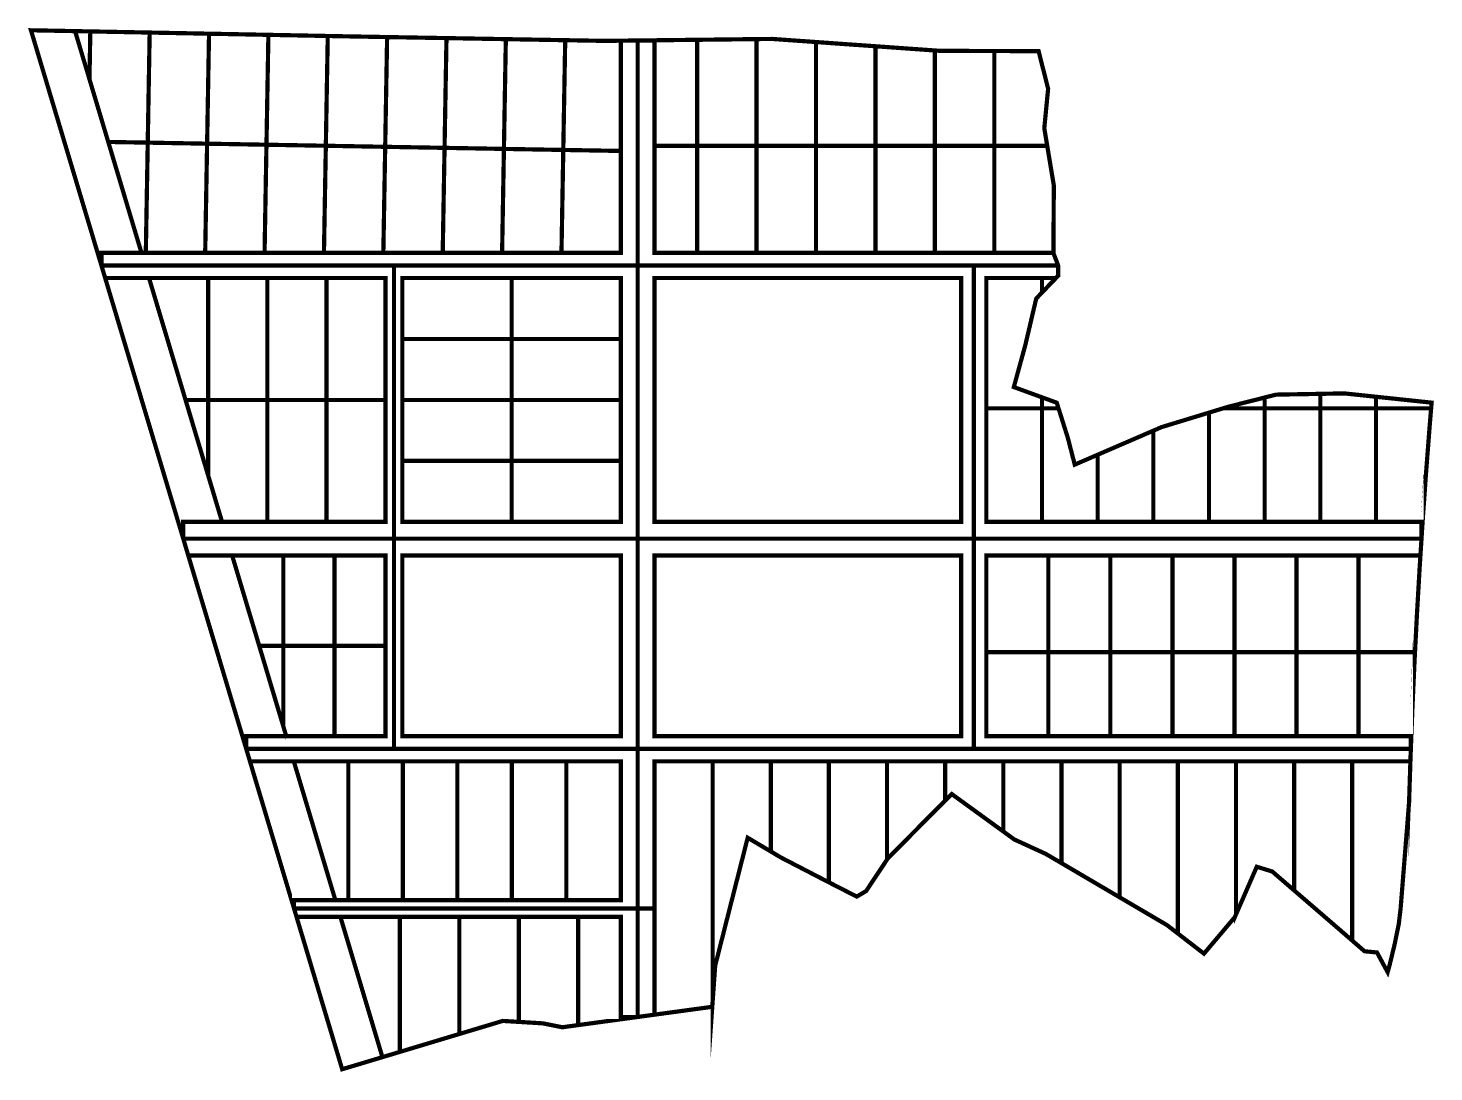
# Model space of a CAD drawing. Extents: x 946545 to 946880, y 1808273 to 1808521.
import ezdxf

# ---------------------------------------------------------------- set-up
doc = ezdxf.new("R2010")
doc.units = 0
for name, color, linetype in [('02_도로면', 1, 'CONTINUOUS'), ('03_가구', 1, 'CONTINUOUS'), ('04_획지', 1, 'CONTINUOUS'), ('1 어귀길', 1, 'CONTINUOUS'), ('2 안길', 1, 'CONTINUOUS'), ('3 샛길', 1, 'CONTINUOUS'), ('4 골목', 1, 'CONTINUOUS'), ('공용·커뮤니티', 1, 'CONTINUOUS'), ('공원', 1, 'CONTINUOUS'), ('도로', 1, 'CONTINUOUS'), ('상업', 1, 'CONTINUOUS'), ('완충녹지', 1, 'CONTINUOUS'), ('주거', 1, 'CONTINUOUS')]:
    doc.layers.add(name, color=color, linetype=linetype)

msp = doc.modelspace()

# ---------------------------------------------------------------- linework, layer by layer
at = {"layer": '02_도로면', "linetype": 'CONTINUOUS', "true_color": 0x000000, "const_width": -1, "flags": 128}
for points in [[(946686, 1808347), (946608.1611084108, 1808347), (946597.7217938006, 1808347), (946596.8228420593, 1808350.0000000002), (946596.8228420593, 1808353), (946606.3632045342, 1808353), (946630, 1808353), (946630, 1808396), (946593.4782267512, 1808396), (946583.0389153596, 1808396), (946581.840313038, 1808400), (946581.840313038, 1808404), (946591.0810215822, 1808404), (946630, 1808404), (946630, 1808462), (946573.7012841075, 1808462), (946563.2619770514, 1808462), (946562.3630253101, 1808465), (946562.3630253101, 1808468), (946571.9033802308, 1808468), (946686, 1808468), (946686, 1808518.4809022578), (946689.9999999907, 1808518.52732366), (946694, 1808518.52732366), (946694, 1808468), (946788.9562683082, 1808468), (946788.9559252085, 1808467.9412345556), (946790.081536594, 1808465), (946790.081536594, 1808462.5467864808), (946789.5552889503, 1808462), (946773, 1808462), (946773, 1808404), (946876.5677586871, 1808404), (946876.5677586871, 1808399.999999999), (946876.310643624, 1808396), (946773, 1808396), (946773, 1808353), (946874.0290665127, 1808353), (946874.0290665127, 1808349.9999999995), (946873.9606569122, 1808348.2276550569), (946873.9210482412, 1808347), (946694, 1808347), (946694, 1808314), (946694, 1808310), (946694, 1808286.7279640702), (946690.0000000005, 1808286.1821216722), (946686, 1808286.1821216722), (946686, 1808310), (946619.2481823171, 1808310), (946608.8088652765, 1808310), (946608.2095641156, 1808312), (946608.2095641156, 1808314), (946618.0495797327, 1808314), (946686, 1808314), (946686, 1808347)], [(946634, 1808404), (946686, 1808404), (946686, 1808462), (946634, 1808462), (946634, 1808404)], [(946694, 1808404), (946767, 1808404), (946767, 1808462), (946694, 1808462), (946694, 1808404)], [(946634, 1808353), (946686, 1808353), (946686, 1808396), (946634, 1808396), (946634, 1808353)], [(946694, 1808353), (946767, 1808353), (946767, 1808396), (946694, 1808396), (946694, 1808353)]]:
    msp.add_lwpolyline(points, close=True, dxfattribs=at)
at = {"layer": '03_가구', "linetype": 'CONTINUOUS', "true_color": 0x000000, "const_width": -1, "flags": 128}
for points in [[(946622.0489894262, 1808519.4883106698), (946682.0342471134, 1808518.4348783055), (946686, 1808518.4809022578), (946686, 1808468), (946571.9033802308, 1808468), (946556.0954389755, 1808520.7545708986), (946545.5957301841, 1808520.9561576755), (946622.0489894262, 1808519.4883106698)], [(946761.9428152444, 1808516.064113481), (946785.430650896, 1808515.9888693516), (946787.6951168309, 1808507.0435716906), (946786.7843399502, 1808497.649306735), (946789.049880692, 1808484.033747788), (946788.9562683082, 1808468), (946694, 1808468), (946694, 1808518.52732366), (946689.9999999907, 1808518.52732366), (946722.0058159133, 1808518.898762373), (946761.9428152444, 1808516.064113481)], [(946630, 1808462), (946630, 1808404), (946591.0810215822, 1808404), (946573.7012841075, 1808462), (946630, 1808462)], [(946686, 1808462), (946686, 1808404), (946634, 1808404), (946634, 1808462), (946686, 1808462)], [(946767, 1808462), (946767, 1808404), (946694, 1808404), (946694, 1808462), (946767, 1808462)], [(946814.7034911045, 1808426.5349665098), (946830.5363712233, 1808431.367704521), (946841.9614997177, 1808434.2640243329), (946848.6467630386, 1808434.3773573786), (946858.1681231069, 1808434.5576714054), (946872.9989602482, 1808432.9873276502), (946878.9725156965, 1808432.3548255593), (946878.5018237412, 1808426.7208103582), (946877.6376012631, 1808415.5214950447), (946876.8451983787, 1808404.3161950633), (946876.5677586871, 1808399.999999999), (946876.5677586871, 1808404), (946773, 1808404), (946773, 1808462), (946789.5552889503, 1808462), (946784.8702651302, 1808457.1321251167), (946782.2382431761, 1808445.9358674155), (946779.534365809, 1808436.062283488), (946789.7486507756, 1808432.342575666), (946792.3849201803, 1808423.970423242), (946794.0337484109, 1808417.6054096443), (946814.7034911045, 1808426.5349665098)], [(946630, 1808396), (946630, 1808353), (946606.3632045342, 1808353), (946593.4782267512, 1808396), (946630, 1808396)], [(946686, 1808396), (946686, 1808353), (946634, 1808353), (946634, 1808396), (946686, 1808396)], [(946767, 1808396), (946767, 1808353), (946694, 1808353), (946694, 1808396), (946767, 1808396)], [(946875.4749813981, 1808381.8920833943), (946874.8980660513, 1808370.6732661896), (946874.3938899271, 1808359.4517864215), (946874.0290665127, 1808349.9999999995), (946874.0290665127, 1808353), (946773, 1808353), (946773, 1808396), (946876.310643624, 1808396), (946876.1246221369, 1808393.1060196192), (946875.4749813981, 1808381.8920833943)], [(946686, 1808347), (946686, 1808314), (946618.0495797327, 1808314), (946608.1611084108, 1808347), (946686, 1808347)], [(946873.606968752, 1808337.232653991), (946871.5886598922, 1808311.940640187), (946871.146748092, 1808308.2672659708), (946870.1523916108, 1808303.4125809832), (946868.9911987149, 1808298.5966298503), (946868.5059766686, 1808296.852763938), (946865.9632056998, 1808301.5313584646), (946863.0043564645, 1808301.8156539903), (946858.0517299104, 1808306.1198715915), (946841.0425937241, 1808320.793875647), (946837.3568975746, 1808321.9300934046), (946832.1295033732, 1808309.9332735287), (946824.7863275959, 1808301.24720778), (946815.9847364614, 1808308.0419644145), (946787.1534681745, 1808324.9758178433), (946781.3617418993, 1808327.632422043), (946779.6446568274, 1808328.4216251883), (946764.7453394351, 1808339.2304276768), (946749.5496943276, 1808323.9302938678), (946745.8263561466, 1808318.3291603094), (946744.380354232, 1808316.1538881222), (946742.1544714008, 1808314.824207056), (946734.6857089284, 1808318.6480643959), (946724.1630009892, 1808324.0923978905), (946716.1905396279, 1808328.8278371608), (946708.4545298157, 1808298.4095112605), (946707.758508509, 1808288.604624544), (946698.7362555129, 1808287.374276337), (946694, 1808286.7279640702), (946694, 1808310), (946694, 1808314), (946694, 1808347), (946873.9210482412, 1808347), (946873.8033251205, 1808343.351218533), (946873.606968752, 1808337.232653991)], [(946667.4097689822, 1808284.6655822417), (946657.8928966557, 1808285.245287008), (946629.2491076933, 1808276.6247161292), (946619.2481823171, 1808310), (946686, 1808310), (946686, 1808286.1821216722), (946690.0000000005, 1808286.1821216722), (946672.0686162893, 1808283.7351943008), (946667.4097689822, 1808284.6655822417)]]:
    msp.add_lwpolyline(points, close=True, dxfattribs=at)
at = {"layer": '04_획지', "linetype": 'CONTINUOUS', "true_color": 0x000000, "const_width": -1, "flags": 128}
for points in [[(946559.5246419583, 1808509.310567599), (946556.0954389755, 1808520.7545708986), (946545.5957301841, 1808520.9561576755), (946559.7243924943, 1808520.6848976288), (946559.5246419583, 1808509.310567599)], [(946563.9968195894, 1808494.385928894), (946559.5246419583, 1808509.310567599), (946559.7243924943, 1808520.6848976288), (946573.8530548046, 1808520.4136375822), (946573.3930707813, 1808494.220916431), (946563.9968195894, 1808494.385928894)], [(946573.8530548046, 1808520.4136375822), (946587.9817171148, 1808520.1423775356), (946587.5221393266, 1808493.9727884966), (946573.3930707813, 1808494.220916431), (946573.8530548046, 1808520.4136375822)], [(946587.9817171148, 1808520.1423775356), (946602.110379425, 1808519.871117489), (946601.6512078719, 1808493.7246605624), (946587.5221393266, 1808493.9727884966), (946587.9817171148, 1808520.1423775356)], [(946602.110379425, 1808519.871117489), (946616.2390417352, 1808519.5998574423), (946615.7802764173, 1808493.4765326278), (946601.6512078719, 1808493.7246605624), (946602.110379425, 1808519.871117489)], [(946622.0489894262, 1808519.4883106698), (946630.3679432297, 1808519.3422171876), (946629.9093449624, 1808493.2284046935), (946615.7802764173, 1808493.4765326278), (946616.2390417352, 1808519.5998574423), (946622.0489894262, 1808519.4883106698)], [(946630.3679432297, 1808519.3422171876), (946644.497011775, 1808519.0940892533), (946644.0384135077, 1808492.9802767592), (946629.9093449624, 1808493.2284046935), (946630.3679432297, 1808519.3422171876)], [(946644.497011775, 1808519.0940892533), (946658.6260803204, 1808518.8459613188), (946658.1674820533, 1808492.732148825), (946644.0384135077, 1808492.9802767592), (946644.497011775, 1808519.0940892533)], [(946658.6260803204, 1808518.8459613188), (946672.7551488657, 1808518.5978333845), (946672.2965505985, 1808492.4840208904), (946658.1674820533, 1808492.732148825), (946658.6260803204, 1808518.8459613188)], [(946672.7551488657, 1808518.5978333845), (946682.0342471134, 1808518.4348783055), (946686, 1808518.4809022578), (946686, 1808492.2433674757), (946672.2965505985, 1808492.4840208904), (946672.7551488657, 1808518.5978333845)], [(946694, 1808493.4493811866), (946694, 1808518.52732366), (946689.9999999907, 1808518.52732366), (946704.149982948, 1808518.6915391723), (946704.149982948, 1808493.4493811866), (946694, 1808493.4493811866)], [(946704.149982948, 1808518.6915391723), (946718.2999659054, 1808518.8557546847), (946718.2999659054, 1808493.4493811866), (946704.149982948, 1808493.4493811866), (946704.149982948, 1808518.6915391723)], [(946718.2999659054, 1808518.8557546847), (946722.0058159133, 1808518.898762373), (946732.4499488627, 1808518.1574585598), (946732.4499488627, 1808493.4493811866), (946718.2999659054, 1808493.4493811866), (946718.2999659054, 1808518.8557546847)], [(946732.4499488627, 1808518.1574585598), (946746.5999318201, 1808517.1531208733), (946746.5999318201, 1808493.4493811866), (946732.4499488627, 1808493.4493811866), (946732.4499488627, 1808518.1574585598)], [(946746.5999318201, 1808517.1531208733), (946760.7499147773, 1808516.148783187), (946760.7499147773, 1808493.4493811866), (946746.5999318201, 1808493.4493811866), (946746.5999318201, 1808517.1531208733)], [(946761.9428152444, 1808516.064113481), (946774.8998977348, 1808516.0226049994), (946774.8998977348, 1808493.4493811866), (946760.7499147773, 1808493.4493811866), (946760.7499147773, 1808516.148783187), (946761.9428152444, 1808516.064113481)], [(946774.8998977348, 1808516.0226049994), (946785.430650896, 1808515.9888693516), (946787.6951168309, 1808507.0435716906), (946786.7843399502, 1808497.649306735), (946787.4831803342, 1808493.4493811866), (946774.8998977348, 1808493.4493811866), (946774.8998977348, 1808516.0226049994)], [(946572.932591606, 1808468), (946571.9033802308, 1808468), (946563.9968195894, 1808494.385928894), (946573.3930707813, 1808494.220916431), (946572.932591606, 1808468)], [(946587.0660176553, 1808468), (946572.932591606, 1808468), (946573.3930707813, 1808494.220916431), (946587.5221393266, 1808493.9727884966), (946587.0660176553, 1808468)], [(946601.1994437046, 1808468), (946587.0660176553, 1808468), (946587.5221393266, 1808493.9727884966), (946601.6512078719, 1808493.7246605624), (946601.1994437046, 1808468)], [(946615.3328697537, 1808468), (946601.1994437046, 1808468), (946601.6512078719, 1808493.7246605624), (946615.7802764173, 1808493.4765326278), (946615.3328697537, 1808468)], [(946629.466295803, 1808468), (946615.3328697537, 1808468), (946615.7802764173, 1808493.4765326278), (946629.9093449624, 1808493.2284046935), (946629.466295803, 1808468)], [(946643.5997218522, 1808468), (946629.466295803, 1808468), (946629.9093449624, 1808493.2284046935), (946644.0384135077, 1808492.9802767592), (946643.5997218522, 1808468)], [(946704.149982948, 1808468), (946694, 1808468), (946694, 1808493.4493811866), (946704.149982948, 1808493.4493811866), (946704.149982948, 1808468)], [(946718.2999659054, 1808468), (946704.149982948, 1808468), (946704.149982948, 1808493.4493811866), (946718.2999659054, 1808493.4493811866), (946718.2999659054, 1808468)], [(946732.4499488627, 1808468), (946718.2999659054, 1808468), (946718.2999659054, 1808493.4493811866), (946732.4499488627, 1808493.4493811866), (946732.4499488627, 1808468)], [(946746.5999318201, 1808468), (946732.4499488627, 1808468), (946732.4499488627, 1808493.4493811866), (946746.5999318201, 1808493.4493811866), (946746.5999318201, 1808468)], [(946760.7499147773, 1808468), (946746.5999318201, 1808468), (946746.5999318201, 1808493.4493811866), (946760.7499147773, 1808493.4493811866), (946760.7499147773, 1808468)], [(946774.8998977348, 1808468), (946760.7499147773, 1808468), (946760.7499147773, 1808493.4493811866), (946774.8998977348, 1808493.4493811866), (946774.8998977348, 1808468)], [(946787.4831803342, 1808493.4493811866), (946789.049880692, 1808484.033747788), (946788.9562683082, 1808468), (946774.8998977348, 1808468), (946774.8998977348, 1808493.4493811866), (946787.4831803342, 1808493.4493811866)], [(946657.7331479016, 1808468), (946643.5997218522, 1808468), (946644.0384135077, 1808492.9802767592), (946658.1674820533, 1808492.732148825), (946657.7331479016, 1808468)], [(946671.8665739509, 1808468), (946657.7331479016, 1808468), (946658.1674820533, 1808492.732148825), (946672.2965505985, 1808492.4840208904), (946671.8665739509, 1808468)], [(946686, 1808492.2433674757), (946686, 1808468), (946671.8665739509, 1808468), (946672.2965505985, 1808492.4840208904), (946686, 1808492.2433674757)], [(946582.3911528449, 1808433), (946573.7012841075, 1808462), (946587.7759630806, 1808462), (946587.7759630806, 1808433), (946582.3911528449, 1808433)], [(946587.7759630806, 1808462), (946601.8506420538, 1808462), (946601.8506420538, 1808433), (946587.7759630806, 1808433), (946587.7759630806, 1808462)], [(946601.8506420538, 1808462), (946615.9253210269, 1808462), (946615.9253210269, 1808433), (946601.8506420538, 1808433), (946601.8506420538, 1808462)], [(946630, 1808462), (946630, 1808433), (946615.9253210269, 1808433), (946615.9253210269, 1808462), (946630, 1808462)], [(946634, 1808447.5), (946634, 1808462), (946660, 1808462), (946660, 1808447.5), (946634, 1808447.5)], [(946686, 1808462), (946686, 1808447.5), (946660, 1808447.5), (946660, 1808462), (946686, 1808462)], [(946773, 1808430.9999999995), (946773, 1808462), (946786.2465644621, 1808462), (946786.2465644621, 1808458.5621398203), (946784.8702651302, 1808457.1321251167), (946782.2382431761, 1808445.9358674155), (946779.534365809, 1808436.062283488), (946786.2465644621, 1808433.617920724), (946786.2465644621, 1808430.9999999995), (946773, 1808430.9999999995)], [(946634, 1808433), (946634, 1808447.5), (946660, 1808447.5), (946660, 1808433), (946634, 1808433)], [(946686, 1808447.5), (946686, 1808433), (946660, 1808433), (946660, 1808447.5), (946686, 1808447.5)], [(946587.7759630806, 1808415.0297059075), (946582.3911528449, 1808433), (946587.7759630806, 1808433), (946587.7759630806, 1808415.0297059075)], [(946601.8506420538, 1808404), (946591.0810215822, 1808404), (946587.7759630806, 1808415.0297059075), (946587.7759630806, 1808433), (946601.8506420538, 1808433), (946601.8506420538, 1808404)], [(946615.9253210269, 1808404), (946601.8506420538, 1808404), (946601.8506420538, 1808433), (946615.9253210269, 1808433), (946615.9253210269, 1808404)], [(946630, 1808433), (946630, 1808404), (946615.9253210269, 1808404), (946615.9253210269, 1808433), (946630, 1808433)], [(946634, 1808418.5), (946634, 1808433), (946660, 1808433), (946660, 1808418.5), (946634, 1808418.5)], [(946686, 1808433), (946686, 1808418.5), (946660, 1808418.5), (946660, 1808433), (946686, 1808433)], [(946839.2328223103, 1808433.572292731), (946841.9614997177, 1808434.2640243329), (946848.6467630386, 1808434.3773573786), (946852.4793867724, 1808434.449939007), (946852.4793867724, 1808430.9999999995), (946839.2328223103, 1808430.9999999995), (946839.2328223103, 1808433.572292731)], [(946852.4793867724, 1808434.449939007), (946858.1681231069, 1808434.5576714054), (946865.7259512345, 1808433.7574206784), (946865.7259512345, 1808430.9999999995), (946852.4793867724, 1808430.9999999995), (946852.4793867724, 1808434.449939007)], [(946865.7259512345, 1808433.7574206784), (946872.9989602482, 1808432.9873276502), (946878.9725156965, 1808432.3548255593), (946878.8593272388, 1808430.9999999995), (946865.7259512345, 1808430.9999999995), (946865.7259512345, 1808433.7574206784)], [(946786.2465644621, 1808404), (946773, 1808404), (946773, 1808430.9999999995), (946786.2465644621, 1808430.9999999995), (946786.2465644621, 1808404)], [(946799.4931289242, 1808404), (946786.2465644621, 1808404), (946786.2465644621, 1808430.9999999995), (946790.1714083861, 1808430.9999999995), (946792.3849201803, 1808423.970423242), (946794.0337484109, 1808417.6054096443), (946799.4931289242, 1808419.9639222522), (946799.4931289242, 1808404)], [(946814.7034911045, 1808426.5349665098), (946825.9862578483, 1808429.9788538697), (946825.9862578483, 1808404), (946812.7396933862, 1808404), (946812.7396933862, 1808425.6865842314), (946814.7034911045, 1808426.5349665098)], [(946825.9862578483, 1808429.9788538697), (946829.3317080296, 1808430.9999999995), (946839.2328223103, 1808430.9999999995), (946839.2328223103, 1808404), (946825.9862578483, 1808404), (946825.9862578483, 1808429.9788538697)], [(946852.4793867724, 1808404), (946839.2328223103, 1808404), (946839.2328223103, 1808430.9999999995), (946852.4793867724, 1808430.9999999995), (946852.4793867724, 1808404)], [(946865.7259512345, 1808404), (946852.4793867724, 1808404), (946852.4793867724, 1808430.9999999995), (946865.7259512345, 1808430.9999999995), (946865.7259512345, 1808404)], [(946878.8593272388, 1808430.9999999995), (946878.5018237412, 1808426.7208103582), (946877.6376012631, 1808415.5214950447), (946876.8451983787, 1808404.3161950633), (946876.5677586871, 1808399.999999999), (946876.5677586871, 1808404), (946865.7259512345, 1808404), (946865.7259512345, 1808430.9999999995), (946878.8593272388, 1808430.9999999995)], [(946812.7396933862, 1808404), (946799.4931289242, 1808404), (946799.4931289242, 1808419.9639222522), (946812.7396933862, 1808425.6865842314), (946812.7396933862, 1808404)], [(946660, 1808404), (946634, 1808404), (946634, 1808418.5), (946660, 1808418.5), (946660, 1808404)], [(946686, 1808418.5), (946686, 1808404), (946660, 1808404), (946660, 1808418.5), (946686, 1808418.5)], [(946599.9207156426, 1808374.5), (946593.4782267512, 1808396), (946605.6521511675, 1808396), (946605.6521511675, 1808374.5), (946599.9207156426, 1808374.5)], [(946605.6521511675, 1808396), (946617.8260755837, 1808396), (946617.8260755837, 1808374.5), (946605.6521511675, 1808374.5), (946605.6521511675, 1808396)], [(946630, 1808396), (946630, 1808374.5), (946617.8260755837, 1808374.5), (946617.8260755837, 1808396), (946630, 1808396)], [(946773, 1808372.9999999998), (946773, 1808396), (946787.7586633748, 1808396), (946787.7586633748, 1808372.9999999998), (946773, 1808372.9999999998)], [(946787.7586633748, 1808396), (946802.5173267497, 1808396), (946802.5173267497, 1808372.9999999998), (946787.7586633748, 1808372.9999999998), (946787.7586633748, 1808396)], [(946802.5173267497, 1808396), (946817.2759901246, 1808396), (946817.2759901246, 1808372.9999999998), (946802.5173267497, 1808372.9999999998), (946802.5173267497, 1808396)], [(946817.2759901246, 1808396), (946832.0346534995, 1808396), (946832.0346534995, 1808372.9999999998), (946817.2759901246, 1808372.9999999998), (946817.2759901246, 1808396)], [(946832.0346534995, 1808396), (946846.7933168743, 1808396), (946846.7933168743, 1808372.9999999998), (946832.0346534995, 1808372.9999999998), (946832.0346534995, 1808396)], [(946846.7933168743, 1808396), (946861.5519802492, 1808396), (946861.5519802492, 1808372.9999999998), (946846.7933168743, 1808372.9999999998), (946846.7933168743, 1808396)], [(946875.4749813981, 1808381.8920833943), (946875.0177157808, 1808372.9999999998), (946861.5519802492, 1808372.9999999998), (946861.5519802492, 1808396), (946876.310643624, 1808396), (946876.1246221369, 1808393.1060196192), (946875.4749813981, 1808381.8920833943)], [(946605.6521511675, 1808355.3729412097), (946599.9207156426, 1808374.5), (946605.6521511675, 1808374.5), (946605.6521511675, 1808355.3729412097)], [(946617.8260755837, 1808353), (946606.3632045342, 1808353), (946605.6521511675, 1808355.3729412097), (946605.6521511675, 1808374.5), (946617.8260755837, 1808374.5), (946617.8260755837, 1808353)], [(946630, 1808374.5), (946630, 1808353), (946617.8260755837, 1808353), (946617.8260755837, 1808374.5), (946630, 1808374.5)], [(946787.7586633748, 1808353), (946773, 1808353), (946773, 1808372.9999999998), (946787.7586633748, 1808372.9999999998), (946787.7586633748, 1808353)], [(946802.5173267497, 1808353), (946787.7586633748, 1808353), (946787.7586633748, 1808372.9999999998), (946802.5173267497, 1808372.9999999998), (946802.5173267497, 1808353)], [(946817.2759901246, 1808353), (946802.5173267497, 1808353), (946802.5173267497, 1808372.9999999998), (946817.2759901246, 1808372.9999999998), (946817.2759901246, 1808353)], [(946832.0346534995, 1808353), (946817.2759901246, 1808353), (946817.2759901246, 1808372.9999999998), (946832.0346534995, 1808372.9999999998), (946832.0346534995, 1808353)], [(946846.7933168743, 1808353), (946832.0346534995, 1808353), (946832.0346534995, 1808372.9999999998), (946846.7933168743, 1808372.9999999998), (946846.7933168743, 1808353)], [(946861.5519802492, 1808353), (946846.7933168743, 1808353), (946846.7933168743, 1808372.9999999998), (946861.5519802492, 1808372.9999999998), (946861.5519802492, 1808353)], [(946875.0177157808, 1808372.9999999998), (946874.8980660513, 1808370.6732661896), (946874.3938899271, 1808359.4517864215), (946874.0290665127, 1808349.9999999995), (946874.0290665127, 1808353), (946861.5519802492, 1808353), (946861.5519802492, 1808372.9999999998), (946875.0177157808, 1808372.9999999998)], [(946621.134257009, 1808314), (946618.0495797327, 1808314), (946608.1611084108, 1808347), (946621.134257009, 1808347), (946621.134257009, 1808314)], [(946634.1074056072, 1808314), (946621.134257009, 1808314), (946621.134257009, 1808347), (946634.1074056072, 1808347), (946634.1074056072, 1808314)], [(946647.0805542055, 1808314), (946634.1074056072, 1808314), (946634.1074056072, 1808347), (946647.0805542055, 1808347), (946647.0805542055, 1808314)], [(946660.0537028036, 1808314), (946647.0805542055, 1808314), (946647.0805542055, 1808347), (946660.0537028036, 1808347), (946660.0537028036, 1808314)], [(946673.0268514018, 1808314), (946660.0537028036, 1808314), (946660.0537028036, 1808347), (946673.0268514018, 1808347), (946673.0268514018, 1808314)], [(946686, 1808347), (946686, 1808314), (946673.0268514018, 1808314), (946673.0268514018, 1808347), (946686, 1808347)], [(946707.840080634, 1808289.75373512), (946707.758508509, 1808288.604624544), (946698.7362555129, 1808287.374276337), (946694, 1808286.7279640702), (946694, 1808310), (946694, 1808314), (946694, 1808347), (946707.840080634, 1808347), (946707.840080634, 1808289.75373512)], [(946721.6801612679, 1808325.5671415343), (946716.1905396279, 1808328.8278371608), (946708.4545298157, 1808298.4095112605), (946707.840080634, 1808289.75373512), (946707.840080634, 1808347), (946721.6801612679, 1808347), (946721.6801612679, 1808325.5671415343)], [(946735.5202419019, 1808318.2208001674), (946734.6857089284, 1808318.6480643959), (946724.1630009892, 1808324.0923978905), (946721.6801612679, 1808325.5671415343), (946721.6801612679, 1808347), (946735.5202419019, 1808347), (946735.5202419019, 1808318.2208001674)], [(946749.3603225357, 1808323.6454159848), (946745.8263561466, 1808318.3291603094), (946744.380354232, 1808316.1538881222), (946742.1544714008, 1808314.824207056), (946735.5202419019, 1808318.2208001674), (946735.5202419019, 1808347), (946749.3603225357, 1808347), (946749.3603225357, 1808323.6454159848)], [(946763.2004031697, 1808337.6748680794), (946749.5496943276, 1808323.9302938678), (946749.3603225357, 1808323.6454159848), (946749.3603225357, 1808347), (946763.2004031697, 1808347), (946763.2004031697, 1808337.6748680794)], [(946777.0404838036, 1808330.3108387087), (946764.7453394351, 1808339.2304276768), (946763.2004031697, 1808337.6748680794), (946763.2004031697, 1808347), (946777.0404838036, 1808347), (946777.0404838036, 1808330.3108387087)], [(946790.8805644376, 1808322.7867326734), (946787.1534681745, 1808324.9758178433), (946781.3617418993, 1808327.632422043), (946779.6446568274, 1808328.4216251883), (946777.0404838036, 1808330.3108387087), (946777.0404838036, 1808347), (946790.8805644376, 1808347), (946790.8805644376, 1808322.7867326734)], [(946804.7206450715, 1808314.6578534802), (946790.8805644376, 1808322.7867326734), (946790.8805644376, 1808347), (946804.7206450715, 1808347), (946804.7206450715, 1808314.6578534802)], [(946818.5607257055, 1808306.053321709), (946815.9847364614, 1808308.0419644145), (946804.7206450715, 1808314.6578534802), (946804.7206450715, 1808347), (946818.5607257055, 1808347), (946818.5607257055, 1808306.053321709)], [(946832.4008063393, 1808310.5559112506), (946832.1295033732, 1808309.9332735287), (946824.7863275959, 1808301.24720778), (946818.5607257055, 1808306.053321709), (946818.5607257055, 1808347), (946832.4008063393, 1808347), (946832.4008063393, 1808310.5559112506)], [(946846.2408869733, 1808316.3092401319), (946841.0425937241, 1808320.793875647), (946837.3568975746, 1808321.9300934046), (946832.4008063393, 1808310.5559112506), (946832.4008063393, 1808347), (946846.2408869733, 1808347), (946846.2408869733, 1808316.3092401319)], [(946860.0809676072, 1808304.3563062355), (946858.0517299104, 1808306.1198715915), (946846.2408869733, 1808316.3092401319), (946846.2408869733, 1808347), (946860.0809676072, 1808347), (946860.0809676072, 1808304.3563062355)], [(946873.606968752, 1808337.232653991), (946871.5886598922, 1808311.940640187), (946871.146748092, 1808308.2672659708), (946870.1523916108, 1808303.4125809832), (946868.9911987149, 1808298.5966298503), (946868.5059766686, 1808296.852763938), (946865.9632056998, 1808301.5313584646), (946863.0043564645, 1808301.8156539903), (946860.0809676072, 1808304.3563062355), (946860.0809676072, 1808347), (946873.9210482412, 1808347), (946873.8033251205, 1808343.351218533), (946873.606968752, 1808337.232653991)], [(946633.3985458538, 1808277.8735217887), (946629.2491076933, 1808276.6247161292), (946619.2481823171, 1808310), (946633.3985458538, 1808310), (946633.3985458538, 1808277.8735217887)], [(946647.5489093905, 1808282.1321836575), (946633.3985458538, 1808277.8735217887), (946633.3985458538, 1808310), (946647.5489093905, 1808310), (946647.5489093905, 1808282.1321836575)], [(946661.6992729271, 1808285.0134278014), (946657.8928966557, 1808285.245287008), (946647.5489093905, 1808282.1321836575), (946647.5489093905, 1808310), (946661.6992729271, 1808310), (946661.6992729271, 1808285.0134278014)], [(946667.4097689822, 1808284.6655822417), (946661.6992729271, 1808285.0134278014), (946661.6992729271, 1808310), (946675.8496364638, 1808310), (946675.8496364638, 1808284.2511545806), (946672.0686162893, 1808283.7351943008), (946667.4097689822, 1808284.6655822417)], [(946675.8496364638, 1808310), (946686, 1808310), (946686, 1808286.1821216722), (946690.0000000005, 1808286.1821216722), (946675.8496364638, 1808284.2511545806), (946675.8496364638, 1808310)]]:
    msp.add_lwpolyline(points, close=True, dxfattribs=at)
at = {"layer": '1 어귀길', "linetype": 'CONTINUOUS', "true_color": 0x000000, "const_width": -1, "flags": 128}
msp.add_lwpolyline([(946690, 1808518.52732366), (946690, 1808286.1821216722)], dxfattribs=at)
at = {"layer": '2 안길', "linetype": 'CONTINUOUS', "true_color": 0x000000, "const_width": -1, "flags": 128}
msp.add_lwpolyline([(946581.840313038, 1808400), (946876.5677586871, 1808400)], dxfattribs=at)
at = {"layer": '3 샛길', "linetype": 'CONTINUOUS', "true_color": 0x000000, "const_width": -1, "flags": 128}
for points in [[(946562.3630253101, 1808465), (946790.081536594, 1808465)], [(946770, 1808465), (946770, 1808350)], [(946596.8228420593, 1808350), (946874.0290665127, 1808350)]]:
    msp.add_lwpolyline(points, dxfattribs=at)
at = {"layer": '4 골목', "linetype": 'CONTINUOUS', "true_color": 0x000000, "const_width": -1, "flags": 128}
for points in [[(946632, 1808465), (946632, 1808350)], [(946608.2095641156, 1808312), (946694, 1808312)]]:
    msp.add_lwpolyline(points, dxfattribs=at)
at = {"layer": '공용·커뮤니티', "linetype": 'CONTINUOUS', "true_color": 0x000000, "const_width": -1, "flags": 128}
msp.add_lwpolyline([(946767, 1808396), (946767, 1808353), (946694, 1808353), (946694, 1808396), (946767, 1808396)], close=True, dxfattribs=at)
at = {"layer": '공원', "linetype": 'CONTINUOUS', "true_color": 0x000000, "const_width": -1, "flags": 128}
msp.add_lwpolyline([(946767, 1808462), (946767, 1808404), (946694, 1808404), (946694, 1808462), (946767, 1808462)], close=True, dxfattribs=at)
at = {"layer": '도로', "linetype": 'CONTINUOUS', "true_color": 0x000000, "const_width": -1, "flags": 128}
for points in [[(946686, 1808347), (946608.1611084108, 1808347), (946597.7217938006, 1808347), (946596.8228420593, 1808350.0000000002), (946596.8228420593, 1808353), (946606.3632045342, 1808353), (946630, 1808353), (946630, 1808396), (946593.4782267512, 1808396), (946583.0389153596, 1808396), (946581.840313038, 1808400), (946581.840313038, 1808404), (946591.0810215822, 1808404), (946630, 1808404), (946630, 1808462), (946573.7012841075, 1808462), (946563.2619770514, 1808462), (946562.3630253101, 1808465), (946562.3630253101, 1808468), (946571.9033802308, 1808468), (946686, 1808468), (946686, 1808518.4809022578), (946689.9999999907, 1808518.52732366), (946694, 1808518.52732366), (946694, 1808468), (946788.9562683082, 1808468), (946788.9559252085, 1808467.9412345556), (946790.081536594, 1808465), (946790.081536594, 1808462.5467864808), (946789.5552889503, 1808462), (946773, 1808462), (946773, 1808404), (946876.5677586871, 1808404), (946876.5677586871, 1808399.999999999), (946876.310643624, 1808396), (946773, 1808396), (946773, 1808353), (946874.0290665127, 1808353), (946874.0290665127, 1808349.9999999995), (946873.9606569122, 1808348.2276550569), (946873.9210482412, 1808347), (946694, 1808347), (946694, 1808314), (946694, 1808310), (946694, 1808286.7279640702), (946690.0000000005, 1808286.1821216722), (946686, 1808286.1821216722), (946686, 1808310), (946619.2481823171, 1808310), (946608.8088652765, 1808310), (946608.2095641156, 1808312), (946608.2095641156, 1808314), (946618.0495797327, 1808314), (946686, 1808314), (946686, 1808347)], [(946634, 1808404), (946686, 1808404), (946686, 1808462), (946634, 1808462), (946634, 1808404)], [(946694, 1808404), (946767, 1808404), (946767, 1808462), (946694, 1808462), (946694, 1808404)], [(946634, 1808353), (946686, 1808353), (946686, 1808396), (946634, 1808396), (946634, 1808353)], [(946694, 1808353), (946767, 1808353), (946767, 1808396), (946694, 1808396), (946694, 1808353)]]:
    msp.add_lwpolyline(points, close=True, dxfattribs=at)
at = {"layer": '상업', "linetype": 'CONTINUOUS', "true_color": 0x000000, "const_width": -1, "flags": 128}
msp.add_lwpolyline([(946686, 1808396), (946686, 1808353), (946634, 1808353), (946634, 1808396), (946686, 1808396)], close=True, dxfattribs=at)
at = {"layer": '완충녹지', "linetype": 'CONTINUOUS', "true_color": 0x000000, "const_width": -1, "flags": 128}
for points in [[(946562.3630253101, 1808468), (946562.3630253101, 1808465), (946545.5957301841, 1808520.9561576755), (946556.0954389755, 1808520.7545708986), (946571.9033802308, 1808468), (946562.3630253101, 1808468)], [(946581.840313038, 1808404), (946581.840313038, 1808400), (946582.9025494979, 1808396.455082922), (946563.2619770514, 1808462), (946573.7012841075, 1808462), (946591.0810215822, 1808404), (946581.840313038, 1808404)], [(946606.3632045342, 1808353), (946596.8228420593, 1808353), (946596.8228420593, 1808350.0000000002), (946597.1551117325, 1808348.8911429015), (946583.0389153596, 1808396), (946593.4782267512, 1808396), (946606.3632045342, 1808353)], [(946618.0495797327, 1808314), (946608.2095641156, 1808314), (946608.2095641156, 1808312), (946597.7217938006, 1808347), (946608.1611084108, 1808347), (946618.0495797327, 1808314)], [(946608.8088652765, 1808310), (946619.2481823171, 1808310), (946629.2491076933, 1808276.6247161292), (946619.6733509868, 1808273.7428177353), (946608.2986703131, 1808311.702632989), (946608.8088652765, 1808310)]]:
    msp.add_lwpolyline(points, close=True, dxfattribs=at)
at = {"layer": '주거', "linetype": 'CONTINUOUS', "true_color": 0x000000, "const_width": -1, "flags": 128}
for points in [[(946571.9033802308, 1808468), (946556.0954389755, 1808520.7545708986), (946545.5957301841, 1808520.9561576755), (946622.0489894262, 1808519.4883106698), (946682.0342471134, 1808518.4348783055), (946686, 1808518.4809022578), (946686, 1808468), (946571.9033802308, 1808468)], [(946789.049880692, 1808484.033747788), (946788.9562683082, 1808468), (946694, 1808468), (946694, 1808518.52732366), (946689.9999999907, 1808518.52732366), (946722.0058159133, 1808518.898762373), (946761.9428152444, 1808516.064113481), (946785.430650896, 1808515.9888693516), (946787.6951168309, 1808507.0435716906), (946786.7843399502, 1808497.649306735), (946789.049880692, 1808484.033747788)], [(946573.7012841075, 1808462), (946630, 1808462), (946630, 1808404), (946591.0810215822, 1808404), (946573.7012841075, 1808462)], [(946634, 1808462), (946686, 1808462), (946686, 1808404), (946634, 1808404), (946634, 1808462)], [(946848.6467630386, 1808434.3773573786), (946858.1681231069, 1808434.5576714054), (946872.9989602482, 1808432.9873276502), (946878.9725156965, 1808432.3548255593), (946878.5018237412, 1808426.7208103582), (946877.6376012631, 1808415.5214950447), (946876.8451983787, 1808404.3161950633), (946876.5677586871, 1808399.999999999), (946876.5677586871, 1808404), (946773, 1808404), (946773, 1808462), (946789.5552889503, 1808462), (946784.8702651302, 1808457.1321251167), (946782.2382431761, 1808445.9358674155), (946779.534365809, 1808436.062283488), (946789.7486507756, 1808432.342575666), (946792.3849201803, 1808423.970423242), (946794.0337484109, 1808417.6054096443), (946814.7034911045, 1808426.5349665098), (946830.5363712233, 1808431.367704521), (946841.9614997177, 1808434.2640243329), (946848.6467630386, 1808434.3773573786)], [(946630, 1808396), (946630, 1808353), (946606.3632045342, 1808353), (946593.4782267512, 1808396), (946630, 1808396)], [(946874.0290665127, 1808353), (946773, 1808353), (946773, 1808396), (946876.310643624, 1808396), (946876.1246221369, 1808393.1060196192), (946875.4749813981, 1808381.8920833943), (946874.8980660513, 1808370.6732661896), (946874.3938899271, 1808359.4517864215), (946874.0290665127, 1808349.9999999995), (946874.0290665127, 1808353)], [(946608.1611084108, 1808347), (946686, 1808347), (946686, 1808314), (946618.0495797327, 1808314), (946608.1611084108, 1808347)], [(946870.1523916108, 1808303.4125809832), (946868.9911987149, 1808298.5966298503), (946868.5059766686, 1808296.852763938), (946865.9632056998, 1808301.5313584646), (946863.0043564645, 1808301.8156539903), (946858.0517299104, 1808306.1198715915), (946841.0425937241, 1808320.793875647), (946837.3568975746, 1808321.9300934046), (946832.1295033732, 1808309.9332735287), (946824.7863275959, 1808301.24720778), (946815.9847364614, 1808308.0419644145), (946787.1534681745, 1808324.9758178433), (946781.3617418993, 1808327.632422043), (946779.6446568274, 1808328.4216251883), (946764.7453394351, 1808339.2304276768), (946749.5496943276, 1808323.9302938678), (946745.8263561466, 1808318.3291603094), (946744.380354232, 1808316.1538881222), (946742.1544714008, 1808314.824207056), (946734.6857089284, 1808318.6480643959), (946724.1630009892, 1808324.0923978905), (946716.1905396279, 1808328.8278371608), (946708.4545298157, 1808298.4095112605), (946707.758508509, 1808288.604624544), (946698.7362555129, 1808287.374276337), (946694, 1808286.7279640702), (946694, 1808310), (946694, 1808314), (946694, 1808347), (946873.9210482412, 1808347), (946873.8033251205, 1808343.351218533), (946873.606968752, 1808337.232653991), (946871.5886598922, 1808311.940640187), (946871.146748092, 1808308.2672659708), (946870.1523916108, 1808303.4125809832)], [(946619.2481823171, 1808310), (946686, 1808310), (946686, 1808286.1821216722), (946690.0000000005, 1808286.1821216722), (946672.0686162893, 1808283.7351943008), (946667.4097689822, 1808284.6655822417), (946657.8928966557, 1808285.245287008), (946629.2491076933, 1808276.6247161292), (946619.2481823171, 1808310)]]:
    msp.add_lwpolyline(points, close=True, dxfattribs=at)

doc.saveas('drawing.dxf')
